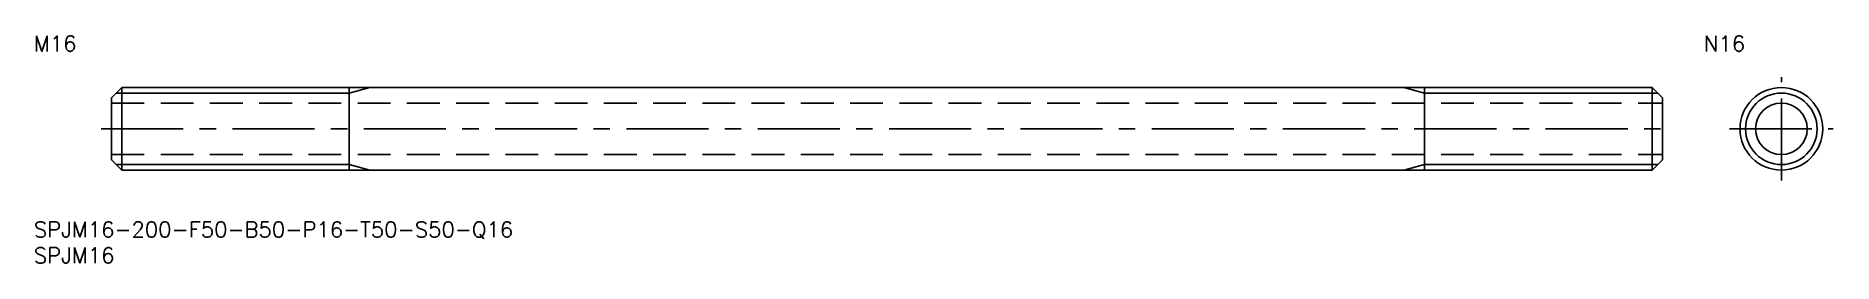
# Model space of a CAD drawing. Extents: x 0 to 348, y -8 to 36.
import ezdxf

# ---------------------------------------------------------------- set-up
doc = ezdxf.new("R2010")
doc.units = 0
doc.header["$LTSCALE"] = 0.5
doc.linetypes.add('CENTER', pattern=[50.8, 31.75, -6.35, 6.35, -6.35])
doc.linetypes.add('DASHED', pattern=[19.05, 12.7, -6.35])
for name, color, linetype in [('MSM_CENTER', 1, 'CENTER'), ('MSM_CONTINUOUS', 7, 'CONTINUOUS'), ('MSM_DASHED', 4, 'DASHED'), ('MSM_NARROW', 5, 'CONTINUOUS'), ('MSM_PART_NUMBER', 7, 'CONTINUOUS')]:
    doc.layers.add(name, color=color, linetype=linetype)
doc.styles.get("Standard").update_dxf_attribs({"font": 'txt.shx', "height": 1, "bigfont": 'bigfont.shx'})

# ---------------------------------------------------------------- blocks, each defined once
blk = doc.blocks.new('*U6')
at = {"layer": 'MSM_PART_NUMBER'}
blk.add_text('SPJM16-200-F50-B50-P16-T50-S50-Q16', height=3, dxfattribs=at).set_placement((0, -3))
blk = doc.blocks.new('*U7')
at = {"layer": 'MSM_PART_NUMBER'}
blk.add_text('SPJM16', height=3, dxfattribs=at).set_placement((0, -8))
blk = doc.blocks.new('*U8')
at = {"layer": 'MSM_PART_NUMBER'}
blk.add_text('M16', height=3, dxfattribs=at).set_placement((0, 33))
blk = doc.blocks.new('*U9')
at = {"layer": 'MSM_PART_NUMBER'}
blk.add_text('N16', height=3, dxfattribs=at).set_placement((323, 33))

msp = doc.modelspace()

# ---------------------------------------------------------------- linework, layer by layer
at = {"layer": 'MSM_CENTER'}
for p, q in [((338, 8), (338, 28)), ((13, 18), (317, 18)), ((328, 18), (348, 18))]:
    msp.add_line(p, q, dxfattribs=at)
at = {"layer": 'MSM_CONTINUOUS'}
for p, q in [((17, 26), (15, 24)), ((313, 26), (17, 26)), ((17, 10), (17, 26)), ((61, 26), (61, 10)), ((269, 26), (269, 10)), ((313, 26), (315, 24)), ((313, 10), (313, 26)), ((15, 12), (15, 24)), ((315, 12), (315, 24)), ((17, 10), (15, 12)), ((313, 10), (315, 12)), ((17, 10), (313, 10))]:
    msp.add_line(p, q, dxfattribs=at)
for radius in [8, 5]:
    msp.add_circle((338, 18), radius, dxfattribs=at)
at = {"layer": 'MSM_DASHED'}
for p, q in [((15, 23), (315, 23)), ((15, 13), (315, 13))]:
    msp.add_line(p, q, dxfattribs=at)
at = {"layer": 'MSM_NARROW'}
for p, q in [((61, 24.9175), (15.9175, 24.9175)), ((61, 24.9175), (65, 26)), ((269, 24.9175), (265, 26)), ((269, 24.9175), (314.0825, 24.9175)), ((61, 11.0825), (15.9175, 11.0825)), ((61, 11.0825), (65, 10)), ((269, 11.0825), (265, 10)), ((269, 11.0825), (314.0825, 11.0825))]:
    msp.add_line(p, q, dxfattribs=at)
msp.add_circle((338, 18), 6.9175, dxfattribs=at)

# ---------------------------------------------------------------- block references
at = {"layer": 'MSM_CONTINUOUS'}
for name in ['*U8', '*U9', '*U6', '*U7']:
    msp.add_blockref(name, (0, 0), dxfattribs=at)

doc.saveas('drawing.dxf')
